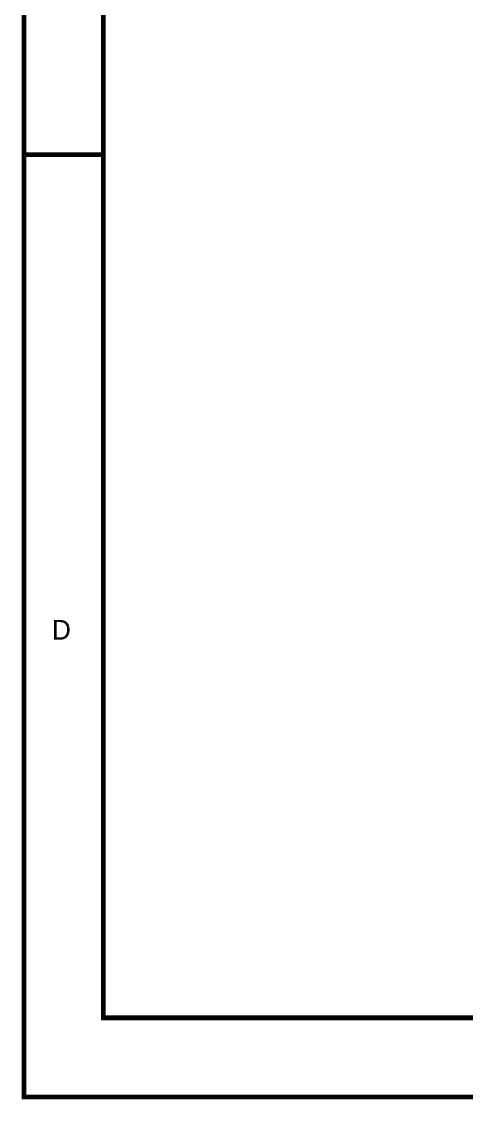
# Model space of a CAD drawing. Header units: millimetres. Extents: x 0 to 19, y 0 to 9.5.
# Drawn here: x -0.006 to 1.116, y -0.006 to 2.711 of the extents above; entities that cross this region are included whole.
import ezdxf

# ---------------------------------------------------------------- set-up
doc = ezdxf.new("R2010")
doc.units = ezdxf.units.MM
doc.header["$MEASUREMENT"] = 0
doc.layers.add('Sheet', color=255, linetype='Continuous')

msp = doc.modelspace()

# ---------------------------------------------------------------- linework, layer by layer
at = {"layer": 'Sheet'}
for points, const_width in [([(0, 9.5), (19, 9.5), (19, 0), (0, 0), (0, 9.5)], 0.0118), ([(0, 9.5), (0, 0), (19, 0), (19, 9.5), (0, 9.5), (0, 9.5)], 0.0039), ([(0.2007, 9.2993), (18.8002, 9.2993), (18.8002, 0.1998), (0.2007, 0.1998), (0.2007, 9.2993)], 0.0118), ([(0.2007, 9.2993), (0.2007, 0.1998), (18.8002, 0.1998), (18.8002, 9.2993), (0.2007, 9.2993), (0.2007, 9.2993)], 0.0039)]:
    msp.add_lwpolyline(points, close=True, dxfattribs=dict(at, const_width=const_width))
at = {"layer": 'Sheet', "const_width": 0.0118}
msp.add_lwpolyline([(0, 2.375), (0.2003, 2.375)], dxfattribs=at)

# ---------------------------------------------------------------- texts
at = {"layer": 'Sheet'}
msp.add_text('D', height=0.0495, dxfattribs=at).set_placement((0.0707, 1.153))

doc.saveas('drawing.dxf')
